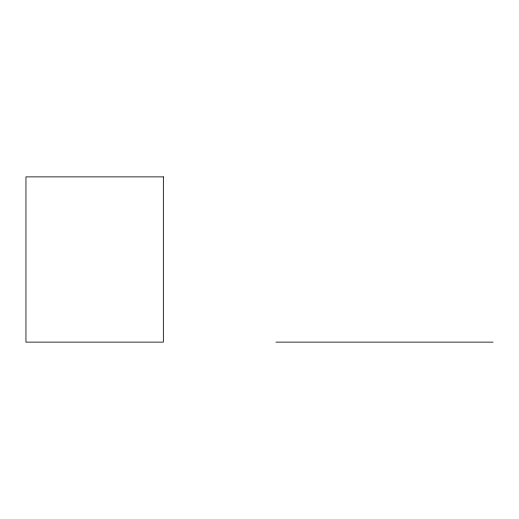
<?xml version="1.0" encoding="UTF-8"?>
<svg xmlns="http://www.w3.org/2000/svg" width="519" height="519" viewBox="0 0 519 519"><rect width="100%" height="100%" fill="white"/><g stroke="black" fill="none" stroke-linecap="round" stroke-linejoin="round"><path stroke-width="0.78" d="M275.92 342.125L493.05 342.125M163.342 176.875L25.95 176.875L25.95 342.125L163.342 342.125L163.342 176.875"/></g></svg>
